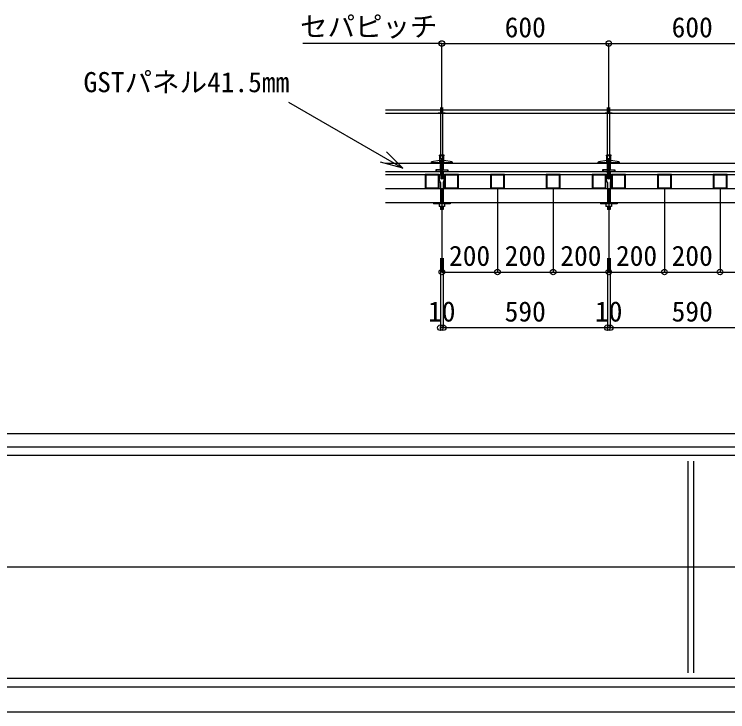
# Model space of a CAD drawing. Units: millimetres on the paper, enlarged 10 times, with parts at other scales. Extents: x 3821 to 7821, y 4568 to 7368.
# Drawn here: x 6503 to 7144, y 4568 to 5195 of the extents above; entities that cross this region are included whole.
import ezdxf
from ezdxf.enums import TextEntityAlignment as Align

# ---------------------------------------------------------------- set-up
doc = ezdxf.new("R2010")
doc.units = ezdxf.units.MM
doc.header["$LTSCALE"] = 10
for name, color, linetype in [('0-0', 7, 'Continuous'), ('7-0', 4, 'Continuous'), ('7-1', 4, 'Continuous')]:
    doc.layers.add(name, color=color, linetype=linetype)
doc.styles.add('ＭＳ ゴシック', font='')
doc.styles.get('ＭＳ ゴシック').set_extended_font_data('MS Gothic')

msp = doc.modelspace()

# ---------------------------------------------------------------- linework, layer by layer
at = {"layer": '0-0'}
for p, q in [((3820.85, 4818.18), (7820.85, 4818.18)), ((7108.35, 4793.18), (7108.35, 4603.18)), ((7113.35, 4793.18), (7113.35, 4603.18)), ((6035.85, 4698.18), (7770.85, 4698.18))]:
    msp.add_line(p, q, dxfattribs=at)
at = {"layer": '0-0', "color": 3}
for p, q in [((3860.85, 4806.18), (7780.85, 4806.18)), ((7780.85, 4798.18), (3860.85, 4798.18)), ((3860.85, 4598.18), (7780.85, 4598.18)), ((7780.85, 4590.18), (3860.85, 4590.18))]:
    msp.add_line(p, q, dxfattribs=at)
at = {"layer": '0-0', "color": 2}
msp.add_line((3820.85, 4568.18), (7820.85, 4568.18), dxfattribs=at)
at = {"layer": '7-0'}
for p, q in [((6887.35, 5168.3), (6762.35, 5168.3)), ((6749.69, 5115.66), (6852.35, 5056.38)), ((6836.86, 5108.8), (7700.38, 5108.8)), ((6888.35, 5105.3), (6888.35, 5110.81)), ((7038.35, 5105.3), (7038.35, 5110.81)), ((6836.86, 5105.8), (7700.38, 5105.8)), ((6890.48, 5105.8), (6884.23, 5105.8)), ((6888.35, 5067.93), (6888.35, 5105.3)), ((6889.85, 5105.3), (6889.85, 5105.8)), ((7040.48, 5105.8), (7034.23, 5105.8)), ((7038.35, 5067.93), (7038.35, 5105.3)), ((7039.85, 5105.3), (7039.85, 5105.8)), ((6889.48, 5067.93), (6885.23, 5067.93)), ((6885.23, 5067.43), (6885.23, 5067.93)), ((6889.48, 5067.43), (6885.23, 5067.43)), ((6885.48, 5061.18), (6885.48, 5067.43)), ((6886.35, 5064.55), (6886.35, 5067.93)), ((6888.35, 5064.55), (6886.35, 5064.55)), ((6888.35, 5064.55), (6888.35, 5067.93)), ((6889.23, 5061.18), (6889.23, 5067.43)), ((6889.48, 5067.43), (6889.48, 5067.93)), ((7039.48, 5067.93), (7035.23, 5067.93)), ((7035.23, 5067.43), (7035.23, 5067.93)), ((7039.48, 5067.43), (7035.23, 5067.43)), ((7035.48, 5061.18), (7035.48, 5067.43)), ((7036.35, 5064.55), (7036.35, 5067.93)), ((7038.35, 5064.55), (7036.35, 5064.55)), ((7038.35, 5064.55), (7038.35, 5067.93)), ((7039.23, 5061.18), (7039.23, 5067.43)), ((7039.48, 5067.43), (7039.48, 5067.93)), ((6836.86, 5060.8), (7700.38, 5060.8)), ((6877.35, 5061.18), (6877.35, 5060.93)), ((6885.48, 5063.18), (6878.1, 5061.93)), ((6878.1, 5061.18), (6878.1, 5061.93)), ((6886.1, 5060.8), (6886.1, 5054.8)), ((6886.23, 5054.68), (6886.23, 5059.68)), ((6886.23, 5059.68), (6888.48, 5059.68)), ((6886.35, 5060.93), (6886.35, 5063.8)), ((6886.35, 5063.7), (6886.72, 5063.8)), ((6886.35, 5062.93), (6888.35, 5063.46)), ((6886.35, 5062.15), (6888.35, 5062.69)), ((6886.35, 5061.37), (6888.35, 5061.91)), ((6886.35, 5060.6), (6888.35, 5061.13)), ((6886.35, 5050.55), (6886.35, 5060.93)), ((6886.35, 5059.82), (6888.35, 5060.36)), ((6886.35, 5059.04), (6888.35, 5059.58)), ((6886.35, 5058.27), (6888.35, 5058.8)), ((6886.35, 5057.49), (6888.35, 5058.03)), ((6888.35, 5050.55), (6888.35, 5060.93)), ((6888.48, 5054.68), (6888.48, 5059.68)), ((6888.6, 5060.8), (6888.6, 5054.8)), ((6896.6, 5061.93), (6889.23, 5063.18)), ((6896.6, 5061.18), (6896.6, 5061.93)), ((7027.35, 5061.18), (7027.35, 5060.93)), ((7035.48, 5063.18), (7028.1, 5061.93)), ((7028.1, 5061.18), (7028.1, 5061.93)), ((7036.1, 5060.8), (7036.1, 5054.8)), ((7036.23, 5054.68), (7036.23, 5059.68)), ((7036.23, 5059.68), (7038.48, 5059.68)), ((7036.35, 5060.93), (7036.35, 5063.8)), ((7036.35, 5063.7), (7036.72, 5063.8)), ((7036.35, 5062.93), (7038.35, 5063.46)), ((7036.35, 5062.15), (7038.35, 5062.69)), ((7036.35, 5061.37), (7038.35, 5061.91)), ((7036.35, 5060.6), (7038.35, 5061.13)), ((7036.35, 5050.55), (7036.35, 5060.93)), ((7036.35, 5059.82), (7038.35, 5060.36)), ((7036.35, 5059.04), (7038.35, 5059.58)), ((7036.35, 5058.27), (7038.35, 5058.8)), ((7036.35, 5057.49), (7038.35, 5058.03)), ((7038.35, 5050.55), (7038.35, 5060.93)), ((7038.48, 5054.68), (7038.48, 5059.68)), ((7038.6, 5060.8), (7038.6, 5054.8)), ((7046.6, 5061.93), (7039.23, 5063.18)), ((7046.6, 5061.18), (7046.6, 5061.93)), ((6836.86, 5053.3), (6886.1, 5053.3)), ((6881.85, 5054.8), (6881.85, 5053.3)), ((6886.1, 5054.8), (6881.85, 5054.8)), ((6882.35, 5054.68), (6882.35, 5053.43)), ((6882.35, 5054.68), (6886.23, 5054.68)), ((6882.35, 5053.43), (6892.35, 5053.43)), ((6886.1, 5053.3), (6886.1, 5050.55)), ((6886.35, 5056.71), (6888.35, 5057.25)), ((6886.35, 5055.94), (6888.35, 5056.47)), ((6886.35, 5055.16), (6888.35, 5055.7)), ((6886.35, 5054.38), (6888.35, 5054.92)), ((6886.35, 5053.61), (6888.35, 5054.14)), ((6886.35, 5052.83), (6888.35, 5053.37)), ((6886.35, 5052.06), (6888.35, 5052.59)), ((6886.35, 5051.28), (6888.35, 5051.81)), ((6886.35, 5050.5), (6888.35, 5051.04)), ((6888.48, 5054.68), (6892.35, 5054.68)), ((6888.6, 5054.8), (6892.85, 5054.8)), ((6888.6, 5053.3), (6888.6, 5050.55)), ((6888.6, 5053.3), (7036.1, 5053.3)), ((6892.35, 5054.68), (6892.35, 5053.43)), ((6892.85, 5054.8), (6892.85, 5053.3)), ((7031.85, 5054.8), (7031.85, 5053.3)), ((7036.1, 5054.8), (7031.85, 5054.8)), ((7032.35, 5054.68), (7032.35, 5053.43)), ((7032.35, 5054.68), (7036.23, 5054.68)), ((7032.35, 5053.43), (7042.35, 5053.43)), ((7036.1, 5053.3), (7036.1, 5050.55)), ((7036.35, 5056.71), (7038.35, 5057.25)), ((7036.35, 5055.94), (7038.35, 5056.47)), ((7036.35, 5055.16), (7038.35, 5055.7)), ((7036.35, 5054.38), (7038.35, 5054.92)), ((7036.35, 5053.61), (7038.35, 5054.14)), ((7036.35, 5052.83), (7038.35, 5053.37)), ((7036.35, 5052.06), (7038.35, 5052.59)), ((7036.35, 5051.28), (7038.35, 5051.81)), ((7036.35, 5050.5), (7038.35, 5051.04)), ((7038.48, 5054.68), (7042.35, 5054.68)), ((7038.6, 5054.8), (7042.85, 5054.8)), ((7038.6, 5053.3), (7038.6, 5050.55)), ((7038.6, 5053.3), (7186.1, 5053.3)), ((7042.35, 5054.68), (7042.35, 5053.43)), ((7042.85, 5054.8), (7042.85, 5053.3)), ((6836.86, 5050.55), (7700.38, 5050.55)), ((6872.93, 5049.98), (6872.93, 5038.63)), ((6884.35, 5050.55), (6884.35, 5050.05)), ((6890.35, 5050.05), (6884.35, 5050.05)), ((6885.35, 5045.39), (6885.35, 5050.05)), ((6885.93, 5044.04), (6885.52, 5044.76)), ((6886.35, 5050.55), (6886.35, 5046.8)), ((6886.35, 5049.73), (6888.35, 5050.26)), ((6886.35, 5048.95), (6888.35, 5049.49)), ((6886.35, 5048.17), (6888.35, 5048.71)), ((6886.35, 5047.4), (6888.35, 5047.93)), ((6888.35, 5046.8), (6886.35, 5046.8)), ((6887.03, 5046.8), (6888.35, 5047.16)), ((6888.35, 5050.55), (6888.35, 5046.8)), ((6888.77, 5044.04), (6889.18, 5044.76)), ((6889.35, 5045.39), (6889.35, 5050.05)), ((6890.35, 5050.55), (6890.35, 5050.05)), ((6890.43, 5049.98), (6890.43, 5038.63)), ((6931.68, 5049.98), (6931.68, 5038.63)), ((6981.68, 5049.98), (6981.68, 5038.63)), ((7022.93, 5049.98), (7022.93, 5038.63)), ((7034.35, 5050.55), (7034.35, 5050.05)), ((7040.35, 5050.05), (7034.35, 5050.05)), ((7035.35, 5045.39), (7035.35, 5050.05)), ((7035.93, 5044.04), (7035.52, 5044.76)), ((7036.35, 5050.55), (7036.35, 5046.8)), ((7036.35, 5049.73), (7038.35, 5050.26)), ((7036.35, 5048.95), (7038.35, 5049.49)), ((7036.35, 5048.17), (7038.35, 5048.71)), ((7036.35, 5047.4), (7038.35, 5047.93)), ((7038.35, 5046.8), (7036.35, 5046.8)), ((7037.03, 5046.8), (7038.35, 5047.16)), ((7038.35, 5050.55), (7038.35, 5046.8)), ((7038.77, 5044.04), (7039.18, 5044.76)), ((7039.35, 5045.39), (7039.35, 5050.05)), ((7040.35, 5050.55), (7040.35, 5050.05)), ((7040.43, 5049.98), (7040.43, 5038.63)), ((7081.68, 5049.98), (7081.68, 5038.63)), ((7131.68, 5049.98), (7131.68, 5038.63)), ((6872.93, 5038.63), (6884.28, 5038.63)), ((6886.1, 5043.42), (6886.1, 5025.55)), ((6888.6, 5043.42), (6888.6, 5025.55)), ((6890.43, 5038.63), (6901.78, 5038.63)), ((6931.68, 5038.63), (6943.03, 5038.63)), ((6981.68, 5038.63), (6993.03, 5038.63)), ((7022.93, 5038.63), (7034.28, 5038.63)), ((7036.1, 5043.42), (7036.1, 5025.55)), ((7038.6, 5043.42), (7038.6, 5025.55)), ((7040.43, 5038.63), (7051.78, 5038.63)), ((7081.68, 5038.63), (7093.03, 5038.63)), ((7131.68, 5038.63), (7143.03, 5038.63)), ((6836.86, 5038.05), (7700.38, 5038.05)), ((6836.86, 5025.55), (7700.38, 5025.55)), ((6879.85, 5025.55), (6894.85, 5025.55)), ((6879.85, 5025.55), (6879.85, 5024.3)), ((6894.85, 5025.55), (6894.85, 5024.3)), ((7029.85, 5025.55), (7044.85, 5025.55)), ((7029.85, 5025.55), (7029.85, 5024.3)), ((7044.85, 5025.55), (7044.85, 5024.3)), ((6894.85, 5024.3), (6879.85, 5024.3)), ((6884.85, 5024.3), (6884.85, 5021.8)), ((6886.1, 5021.8), (6886.1, 5019.3)), ((6888.6, 5019.3), (6886.1, 5019.3)), ((6888.6, 5021.8), (6888.6, 5019.3)), ((7044.85, 5024.3), (7029.85, 5024.3)), ((7034.85, 5024.3), (7034.85, 5021.8)), ((7036.1, 5021.8), (7036.1, 5019.3)), ((7038.6, 5019.3), (7036.1, 5019.3)), ((7038.6, 5021.8), (7038.6, 5019.3))]:
    msp.add_line(p, q, dxfattribs=at)
for points in [[(6886.35, 5067.93), (6886.35, 5105.3), (6886.35, 5110.81)], [(7036.35, 5067.93), (7036.35, 5105.3), (7036.35, 5110.81)], [(6889.85, 5105.3), (6884.85, 5105.3), (6884.85, 5105.8)], [(7039.85, 5105.3), (7034.85, 5105.3), (7034.85, 5105.8)], [(6837.71, 5071.02), (6852.35, 5056.38), (6832.35, 5061.74)], [(6897.35, 5060.93), (6897.35, 5061.18), (6877.35, 5061.18)], [(6888.35, 5060.93), (6888.35, 5063.8), (6886.35, 5063.8)], [(7047.35, 5060.93), (7047.35, 5061.18), (7027.35, 5061.18)], [(7038.35, 5060.93), (7038.35, 5063.8), (7036.35, 5063.8)], [(6884.28, 5038.63), (6884.28, 5049.98), (6872.93, 5049.98)], [(6901.78, 5038.63), (6901.78, 5049.98), (6890.43, 5049.98)], [(6943.03, 5038.63), (6943.03, 5049.98), (6931.68, 5049.98)], [(6993.03, 5038.63), (6993.03, 5049.98), (6981.68, 5049.98)], [(7034.28, 5038.63), (7034.28, 5049.98), (7022.93, 5049.98)], [(7051.78, 5038.63), (7051.78, 5049.98), (7040.43, 5049.98)], [(7093.03, 5038.63), (7093.03, 5049.98), (7081.68, 5049.98)], [(7143.03, 5038.63), (7143.03, 5049.98), (7131.68, 5049.98)], [(6889.85, 5024.3), (6889.85, 5021.8), (6884.85, 5021.8)], [(7039.85, 5024.3), (7039.85, 5021.8), (7034.85, 5021.8)]]:
    msp.add_lwpolyline(points, dxfattribs=at)
for points in [[(6872.35, 5038.05), (6884.85, 5038.05), (6884.85, 5050.55), (6872.35, 5050.55)], [(6889.85, 5038.05), (6902.35, 5038.05), (6902.35, 5050.55), (6889.85, 5050.55)], [(6931.1, 5038.05), (6943.6, 5038.05), (6943.6, 5050.55), (6931.1, 5050.55)], [(6981.1, 5038.05), (6993.6, 5038.05), (6993.6, 5050.55), (6981.1, 5050.55)], [(7022.35, 5038.05), (7034.85, 5038.05), (7034.85, 5050.55), (7022.35, 5050.55)], [(7039.85, 5038.05), (7052.35, 5038.05), (7052.35, 5050.55), (7039.85, 5050.55)], [(7081.1, 5038.05), (7093.6, 5038.05), (7093.6, 5050.55), (7081.1, 5050.55)], [(7131.1, 5038.05), (7143.6, 5038.05), (7143.6, 5050.55), (7131.1, 5050.55)]]:
    msp.add_lwpolyline(points, close=True, dxfattribs=at)
for centre, start, end in [((6886.6, 5045.39), 180, 210), ((6888.1, 5045.39), 330, 0), ((7036.6, 5045.39), 180, 210), ((7038.1, 5045.39), 330, 0), ((6884.85, 5043.42), 0, 30), ((6889.85, 5043.42), 150, 180), ((7034.85, 5043.42), 0, 30), ((7039.85, 5043.42), 150, 180)]:
    msp.add_arc(centre, 1.25, start, end, dxfattribs=at)
at = {"layer": '7-1'}
for p, q in [((6887.35, 5105.8), (6887.35, 5168.3)), ((6887.35, 5168.3), (7037.35, 5168.3)), ((7037.35, 5105.8), (7037.35, 5168.3)), ((7037.35, 5168.3), (7187.35, 5168.3)), ((7037.35, 5105.8), (7037.35, 5168.3)), ((6887.35, 5038.05), (6887.35, 4963.05)), ((6937.35, 5038.05), (6937.35, 4963.05)), ((6937.35, 5038.05), (6937.35, 4963.05)), ((6987.35, 5038.05), (6987.35, 4963.05)), ((6987.35, 5038.05), (6987.35, 4963.05)), ((7037.35, 5038.05), (7037.35, 4963.05)), ((7037.35, 5038.05), (7037.35, 4963.05)), ((7087.35, 5038.05), (7087.35, 4963.05)), ((7087.35, 5038.05), (7087.35, 4963.05)), ((7137.35, 5038.05), (7137.35, 4963.05)), ((7137.35, 5038.05), (7137.35, 4963.05)), ((6886.1, 4975.55), (6886.1, 4913.05)), ((6888.6, 4975.55), (6888.6, 4913.05)), ((6888.6, 4975.55), (6888.6, 4913.05)), ((7036.1, 4975.55), (7036.1, 4913.05)), ((7036.1, 4975.55), (7036.1, 4913.05)), ((7038.6, 4975.55), (7038.6, 4913.05)), ((7038.6, 4975.55), (7038.6, 4913.05)), ((6887.35, 4963.05), (6937.35, 4963.05)), ((6937.35, 4963.05), (6987.35, 4963.05)), ((6987.35, 4963.05), (7037.35, 4963.05)), ((7037.35, 4963.05), (7087.35, 4963.05)), ((7087.35, 4963.05), (7137.35, 4963.05)), ((7137.35, 4963.05), (7187.35, 4963.05)), ((6888.6, 4913.05), (6886.1, 4913.05)), ((7036.1, 4913.05), (6888.6, 4913.05)), ((7038.6, 4913.05), (7036.1, 4913.05)), ((7186.1, 4913.05), (7038.6, 4913.05))]:
    msp.add_line(p, q, dxfattribs=at)
for centre in [(6887.35, 5168.3), (7037.35, 5168.3), (7037.35, 5168.3), (6887.35, 4963.05), (6937.35, 4963.05), (6937.35, 4963.05), (6987.35, 4963.05), (6987.35, 4963.05), (7037.35, 4963.05), (7037.35, 4963.05), (7087.35, 4963.05), (7087.35, 4963.05), (7137.35, 4963.05), (7137.35, 4963.05), (6886.1, 4913.05), (6888.6, 4913.05), (6888.6, 4913.05), (7036.1, 4913.05), (7036.1, 4913.05), (7038.6, 4913.05), (7038.6, 4913.05)]:
    msp.add_circle(centre, 2.5, dxfattribs=at)

# ---------------------------------------------------------------- texts
at = {"layer": '7-0', "color": 7, "style": 'ＭＳ ゴシック'}
for s, p in [('セパピッチ', (6760.03, 5169.09)), ('GSTパネル41.5mm', (6565.42, 5119.1))]:
    msp.add_text(s, height=18.1, dxfattribs=at).set_placement(p, align=Align.BOTTOM_LEFT)
at = {"layer": '7-1', "style": 'ＭＳ ゴシック'}
for s, p in [('600', (6943.83, 5168.4)), ('600', (7093.83, 5168.4)), ('200', (6893.83, 4963.15)), ('200', (6943.83, 4963.15)), ('200', (6993.83, 4963.15)), ('200', (7043.83, 4963.15)), ('200', (7093.83, 4963.15)), ('10', (6875, 4913.15)), ('590', (6943.83, 4913.15)), ('10', (7025, 4913.15)), ('590', (7093.83, 4913.15))]:
    msp.add_text(s, height=18.1, dxfattribs=at).set_placement(p, align=Align.BOTTOM_LEFT)

doc.saveas('drawing.dxf')
